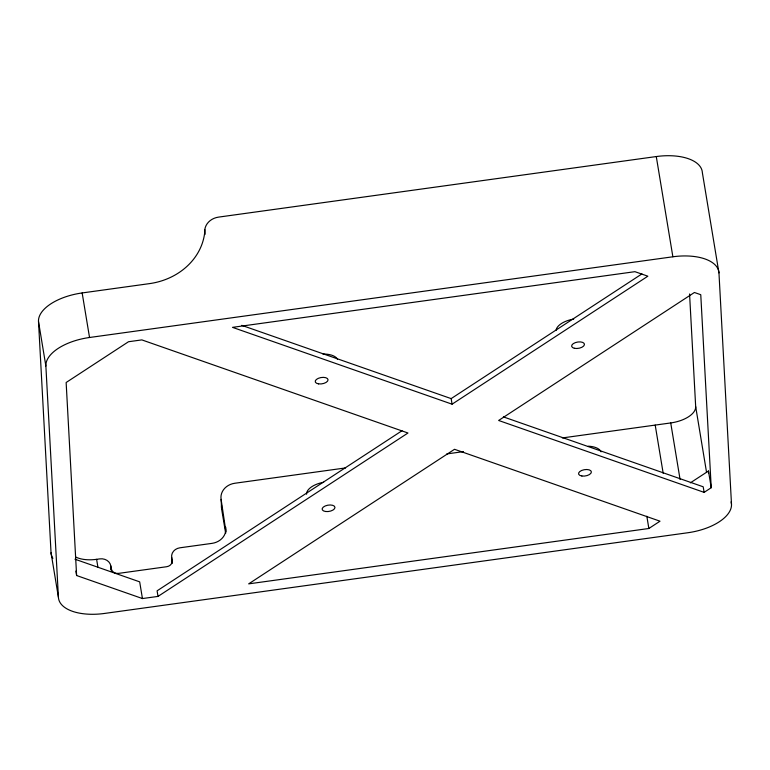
<?xml version="1.0" encoding="UTF-8"?>
<svg xmlns="http://www.w3.org/2000/svg" width="770" height="770" viewBox="0 0 770 770"><rect width="100%" height="100%" fill="white"/><g stroke="black" fill="none" stroke-linecap="round" stroke-linejoin="round"><path stroke-width="1.16" d="M204.81 229.566L204.551 233.791A64.786 56.364 -3.1 0 1 149.467 283.63L82.159 292.947A45.353 22.263 -9.4 0 0 38.5 321.485L51.041 552.773L58.424 597.327A45.353 22.263 -9.4 0 0 104.499 613.449L687.841 532.744A45.353 22.263 -9.4 0 0 731.5 504.206L718.959 272.907L702.365 172.673A45.353 22.263 -9.4 0 0 656.281 156.551L218.584 217.111A16.199 14.091 -3.1 0 0 204.81 229.566L205.07 234.35M402.036 430.719L157.09 590.831L158.014 596.404L142.44 598.559L76.615 575.527L75.874 571.071M241.761 325.344L451.153 398.61L641.92 273.918M158.014 596.404L407.975 433.01L141.844 339.897L128.513 341.736L66.143 382.507L76.615 575.527M452.077 404.183L647.859 276.199L634.932 271.675L232.502 327.356L452.077 404.183L451.153 398.61M690.353 482.848L708.467 471.019L711.23 487.718L704.126 492.367L498.633 420.468L694.415 292.485L700.767 294.708L711.23 487.718M648.86 528.49L660.015 521.194L454.521 449.295L248.672 583.862L648.86 528.49L646.829 516.237M58.424 597.327L45.873 366.029A45.353 22.263 -9.4 0 1 89.532 337.491L672.874 256.785A45.353 22.263 -9.4 0 1 718.959 272.907M345.576 467.929L234.831 483.252A16.199 14.091 -3.1 0 0 221.106 499.384L221.625 508.96L225.658 533.321M446.802 453.925L463.473 451.615M562.321 437.938L670.728 422.942A25.911 12.724 -9.4 0 0 695.676 406.627L689.564 293.976M75.999 557.153A25.911 12.724 -9.4 0 0 96.606 559.328L99.811 558.885A9.721 8.451 -3.1 0 1 110.813 565.912L111.4 571.09M503.387 416.888L703.202 486.794L704.126 492.367M74.979 559.212L139.678 581.851L142.44 598.559M731.105 501.847L731.5 504.206M656.281 156.551L672.874 256.785M695.676 406.627L706.581 472.511M670.728 422.942L680.074 479.412M655.203 425.088L663.191 473.319M221.106 499.384L225.976 532.012M225.716 527.229A16.199 14.091 -3.1 0 1 211.991 543.37L179.939 547.797A9.721 8.451 -3.1 0 0 171.71 557.48L172.297 562.658M82.159 292.947L89.532 337.491M96.606 559.328L97.954 567.452M38.5 321.485L45.873 366.029M708.467 471.019L708.593 473.406M171.71 557.48L172.037 563.467M110.813 565.912L111.005 569.502M306.556 494.205A19.433 9.538 -9.4 0 1 323.669 482.261M556.075 330.34A19.433 9.538 -9.4 0 1 573.698 319.078M322.909 354.036A19.433 9.538 -9.4 0 1 337.549 359.33M52.889 558.346A45.353 22.263 -9.4 0 1 51.041 552.773M221.625 508.96A16.199 14.091 -3.1 0 1 221.577 505.274M588.318 446.196A19.433 9.538 -9.4 0 1 601.052 451.836M172.172 560.271A6.478 5.64 -3.1 0 1 166.686 566.72L118.609 573.371A6.478 5.64 -3.1 0 1 111.275 568.693M325.498 511.492A6.478 3.176 -9.4 0 0 334.969 507.392A6.478 3.176 -9.4 0 0 325.2 505.967A6.478 3.176 -9.4 0 0 325.498 511.492M318.578 383.874A6.478 3.176 -9.4 0 0 328.049 379.783A6.478 3.176 -9.4 0 0 318.28 378.349A6.478 3.176 -9.4 0 0 318.578 383.874M574.353 348.281A6.478 3.176 -9.4 0 0 584.43 344.69A6.478 3.176 -9.4 0 0 575.354 342.611A6.478 3.176 -9.4 0 0 574.353 348.281M581.908 476.014A6.478 3.176 -9.4 0 0 591.379 471.923A6.478 3.176 -9.4 0 0 581.61 470.489A6.478 3.176 -9.4 0 0 581.908 476.014"/></g></svg>
